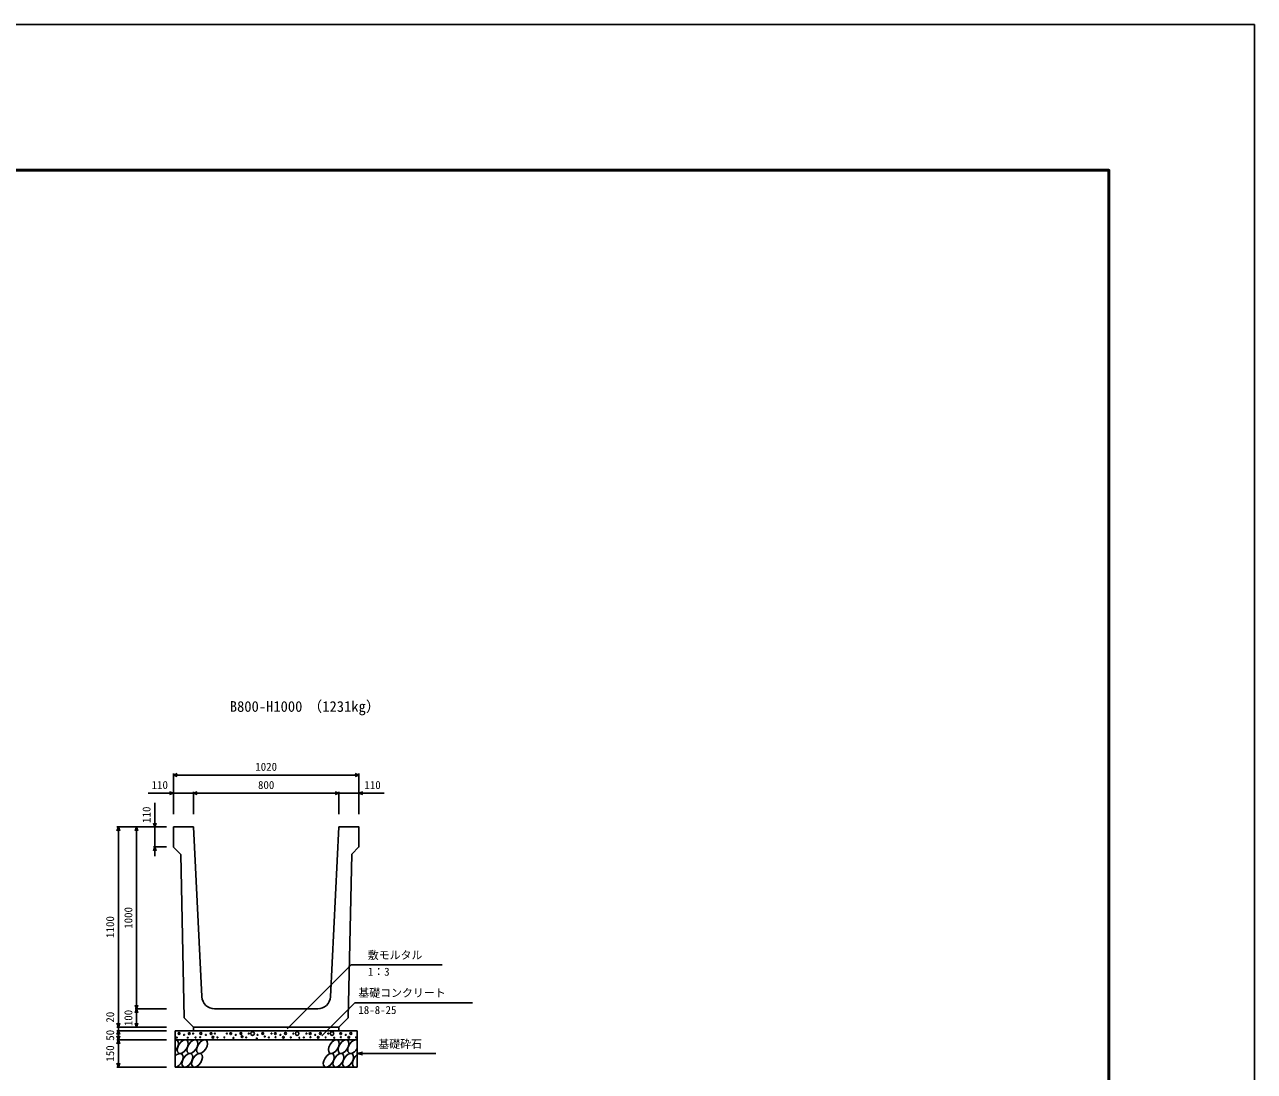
# Model space of a CAD drawing. Units: millimetres, scale not verified. Extents: x -33600 to 33600, y -11880 to 11880.
# Drawn here: x 26840 to 33600, y 6128 to 11880 of the extents above; entities that cross this region are included whole.
import ezdxf
from ezdxf.enums import TextEntityAlignment as Align

# ---------------------------------------------------------------- set-up
doc = ezdxf.new("R2010")
doc.units = ezdxf.units.MM
doc.header["$LTSCALE"] = 40
for name, color, linetype, lineweight in [('0-0_DIM', 7, 'Continuous', 25), ('0-1_Defpoints', 5, 'Continuous', 25), ('0-2_HATCH', 6, 'Continuous', 25), ('0-5_OUTLINE', 3, 'Continuous', 25), ('0-6_TXT', 7, 'Continuous', 25), ('0-7_WAKU', 3, 'Continuous', 25)]:
    doc.layers.add(name, color=color, linetype=linetype, lineweight=lineweight)
doc.styles.add('ＭＳ ゴシック', font='')
doc.styles.get('ＭＳ ゴシック').set_extended_font_data('MS Gothic')

msp = doc.modelspace()

# ---------------------------------------------------------------- linework, layer by layer
at = {"layer": '0-0_DIM'}
for p, q in [((27658.16, 7764.33), (27658.16, 7541.83)), ((28678.16, 7756.83), (27658.16, 7756.83)), ((28678.16, 7764.33), (28678.16, 7541.83)), ((27520.38, 7656.83), (27658.16, 7656.83)), ((27768.16, 7656.83), (27658.16, 7656.83)), ((27768.16, 7664.33), (27768.16, 7541.83)), ((27768.16, 7656.83), (28568.16, 7656.83)), ((28568.16, 7664.33), (28568.16, 7541.83)), ((28568.16, 7656.83), (28678.16, 7656.83)), ((28815.93, 7656.83), (28678.16, 7656.83)), ((27555.66, 7471.83), (27555.66, 7604.08)), ((27348.16, 7471.83), (27620.66, 7471.83)), ((27355.66, 7471.83), (27355.66, 6371.83)), ((27455.66, 7471.83), (27455.66, 6471.83)), ((27555.66, 7471.83), (27555.66, 7361.83)), ((27620.66, 7361.83), (27548.16, 7361.83)), ((27555.66, 7311.83), (27555.66, 7361.83)), ((28635.05, 6713.02), (28284.42, 6362.39)), ((28635.05, 6713.02), (29135.35, 6713.02)), ((28654.78, 6505.76), (28473.33, 6324.31)), ((28654.78, 6505.76), (29301.66, 6505.76)), ((27448.16, 6471.83), (27620.66, 6471.83)), ((27455.66, 6471.83), (27455.66, 6371.83)), ((27348.16, 6371.83), (27620.66, 6371.83)), ((27348.16, 6351.83), (27620.66, 6351.83)), ((27348.16, 6301.83), (27620.66, 6301.83)), ((27355.66, 6301.83), (27355.66, 6151.83)), ((28668.16, 6226.83), (28697.13, 6234.59)), ((28668.16, 6226.83), (29101.47, 6226.83)), ((28668.16, 6226.83), (28697.13, 6219.06)), ((27348.16, 6151.83), (27620.66, 6151.83))]:
    msp.add_line(p, q, dxfattribs=at)
for points in [[(27679.3, 7749.13), (27658.16, 7756.83), (27679.3, 7764.52)], [(28657.01, 7764.52), (28678.16, 7756.83), (28657.01, 7749.13)], [(27637.01, 7664.52), (27658.16, 7656.83), (27637.01, 7649.13)], [(27789.3, 7649.13), (27768.16, 7656.83), (27789.3, 7664.52)], [(28547.01, 7664.52), (28568.16, 7656.83), (28547.01, 7649.13)], [(28699.3, 7664.52), (28678.16, 7656.83), (28699.3, 7649.13)], [(27363.35, 7450.68), (27355.66, 7471.83), (27347.96, 7450.68)], [(27447.96, 7450.68), (27455.66, 7471.83), (27463.35, 7450.68)], [(27547.96, 7492.97), (27555.66, 7471.83), (27563.35, 7492.97)], [(27563.35, 7340.68), (27555.66, 7361.83), (27547.96, 7340.68)], [(27463.35, 6492.97), (27455.66, 6471.83), (27447.96, 6492.97)], [(27447.96, 6450.68), (27455.66, 6471.83), (27463.35, 6450.68)], [(27363.35, 6392.97), (27355.66, 6371.83), (27347.96, 6392.97)], [(27355.66, 6371.83), (27355.66, 6351.83), (27355.66, 6301.83)], [(27463.35, 6392.97), (27455.66, 6371.83), (27447.96, 6392.97)], [(27363.35, 6330.68), (27355.66, 6351.83), (27347.96, 6330.68)], [(27363.35, 6322.97), (27355.66, 6301.83), (27347.96, 6322.97)], [(27363.35, 6280.68), (27355.66, 6301.83), (27347.96, 6280.68)], [(27363.35, 6172.97), (27355.66, 6151.83), (27347.96, 6172.97)]]:
    msp.add_lwpolyline(points, dxfattribs=at)
at = {"layer": '0-1_Defpoints'}
msp.add_lwpolyline([(0, -11880), (33600, -11880), (33600, 11880), (0, 11880)], close=True, dxfattribs=at)
at = {"layer": '0-2_HATCH'}
for centre, radius in [((27676.82, 6314.13), 2.5), ((27689.24, 6336.93), 5), ((27717.28, 6329.05), 2.5), ((27736.8, 6313.78), 2.5), ((27745.32, 6336.05), 5), ((27766.35, 6336.05), 2.5), ((27780.37, 6315.04), 2.5), ((27805.31, 6315.72), 2.5), ((27809.24, 6336.93), 5), ((27837.28, 6329.05), 2.5), ((27865.32, 6336.05), 5), ((27875.4, 6315.72), 5), ((27886.35, 6336.05), 2.5), ((27900.37, 6315.04), 2.5), ((27938.18, 6315.04), 2.5), ((27952.2, 6336.05), 2.5), ((27973.23, 6336.05), 5), ((27988.35, 6312.01), 2.5), ((28001.27, 6329.05), 2.5), ((28029.31, 6336.93), 5), ((28035.73, 6319.2), 5), ((28058.18, 6315.04), 2.5), ((28072.2, 6336.05), 2.5), ((28093.23, 6336.05), 10), ((28116.71, 6309.77), 2.5), ((28121.27, 6329.05), 2.5), ((28149.31, 6336.93), 5), ((28160.65, 6319.36), 2.5), ((28183.41, 6315.04), 2.5), ((28197.43, 6336.05), 2.5), ((28218.46, 6336.05), 5), ((28219.76, 6315.71), 2.5), ((28246.49, 6329.05), 2.5), ((28262.82, 6315.47), 5), ((28274.53, 6336.93), 5), ((28303.41, 6315.04), 2.5), ((28317.43, 6336.05), 2.5), ((28338.46, 6336.05), 10), ((28350.42, 6312.97), 2.5), ((28375.1, 6315.04), 2.5), ((28389.12, 6336.05), 2.5), ((28410.15, 6336.05), 5), ((28411.45, 6315.71), 2.5), ((28438.18, 6329.05), 2.5), ((28454.51, 6315.47), 5), ((28466.22, 6336.93), 5), ((28495.1, 6315.04), 2.5), ((28509.12, 6336.05), 2.5), ((28530.15, 6336.05), 10), ((28542.1, 6312.97), 2.5), ((28577.75, 6336.05), 5), ((28579.06, 6315.71), 2.5), ((28605.79, 6329.05), 2.5), ((28622.11, 6315.47), 5), ((28633.83, 6336.93), 5), ((28662.7, 6315.04), 2.5)]:
    msp.add_circle(centre, radius, dxfattribs=at)
for centre, start_param, end_param in [((27656.19, 6264.33), 4.3711174, 6.6890199), ((28646.34, 6264.33), 6.2831853, 11.0601374), ((27681.51, 6189.33), 3.4964223, 7.563715), ((28671.66, 6189.33), 0.9351899, 3.8417621)]:
    msp.add_ellipse(centre, major_axis=(21.82, 35.31), ratio=0.5792, start_param=start_param, end_param=end_param, dxfattribs=at)
for centre in [(27709.4, 6264.33), (27762.61, 6264.33), (27815.83, 6264.33), (28539.91, 6264.33), (28593.12, 6264.33), (27734.72, 6189.33), (27787.94, 6189.33), (28512.02, 6189.33), (28565.23, 6189.33), (28618.45, 6189.33)]:
    msp.add_ellipse(centre, major_axis=(21.82, 35.31), ratio=0.5792, dxfattribs=at)
at = {"layer": '0-5_OUTLINE'}
for p, q in [((27658.16, 7471.83), (27658.16, 7360.83)), ((28568.16, 7471.83), (28521.48, 6538.33)), ((27658.16, 7360.83), (27698.16, 7320.83)), ((27698.16, 7320.83), (27718.16, 6421.83)), ((28638.16, 7321.83), (28618.16, 6421.83)), ((27718.16, 6421.83), (27768.16, 6371.83)), ((27884.74, 6471.83), (28451.57, 6471.83)), ((27768.16, 6371.83), (27768.16, 6351.83)), ((28568.16, 6371.83), (28568.16, 6351.83)), ((27668.16, 6351.83), (28668.16, 6351.83)), ((27668.16, 6151.83), (27668.16, 6351.83)), ((27668.16, 6301.83), (28668.16, 6301.83)), ((28668.16, 6151.83), (28668.16, 6351.83)), ((27668.16, 6151.83), (28668.16, 6151.83))]:
    msp.add_line(p, q, dxfattribs=at)
for points in [[(27658.16, 7471.83), (27768.16, 7471.83), (27814.77, 6539.48)], [(28568.16, 7471.83), (28678.16, 7471.83), (28678.16, 7361.83), (28638.16, 7321.83)], [(27768.16, 6371.83), (28568.16, 6371.83), (28618.16, 6421.83)]]:
    msp.add_lwpolyline(points, dxfattribs=at)
for centre, start, end in [((27884.74, 6541.83), 182.86241, 270), ((28451.57, 6541.83), 270, 357.13759)]:
    msp.add_arc(centre, 70, start, end, dxfattribs=at)
at = {"layer": '0-7_WAKU', "lineweight": 50}
msp.add_lwpolyline([(800, -11080), (32800, -11080), (32800, 11080), (800, 11080)], close=True, dxfattribs=at)

# ---------------------------------------------------------------- texts
at = {"layer": '0-0_DIM', "style": 'ＭＳ ゴシック'}
for s, p in [('1020', (28108.16, 7766.83)), ('110', (27538.34, 7666.83)), ('800', (28123.16, 7666.83)), ('110', (28707.98, 7666.83)), ('敷モルタル', (28726.79, 6731.76)), ('1：3', (28726.79, 6641.07)), ('基礎コンクリート', (28674.78, 6524.5)), ('18-8-25', (28674.78, 6430.68)), ('基礎砕石', (28784.48, 6244))]:
    msp.add_text(s, height=43.99, dxfattribs=at).set_placement(p, align=Align.BOTTOM_LEFT)
for s, p in [('110', (27545.66, 7493.75)), ('1100', (27345.66, 6861.83)), ('1000', (27445.66, 6911.83)), ('20', (27345.66, 6396.14)), ('100', (27445.66, 6376.83)), ('50', (27345.66, 6296.83)), ('150', (27345.66, 6181.83))]:
    msp.add_text(s, height=43.99, rotation=90, dxfattribs=at).set_placement(p, align=Align.BOTTOM_LEFT)
at = {"layer": '0-6_TXT', "style": 'ＭＳ ゴシック'}
for s, p in [('B800-H1000', (27968.16, 8086.5)), ('（1231kg）', (28396.53, 8086.5))]:
    msp.add_text(s, height=58.65, dxfattribs=at).set_placement(p, align=Align.BOTTOM_LEFT)

doc.saveas('drawing.dxf')
